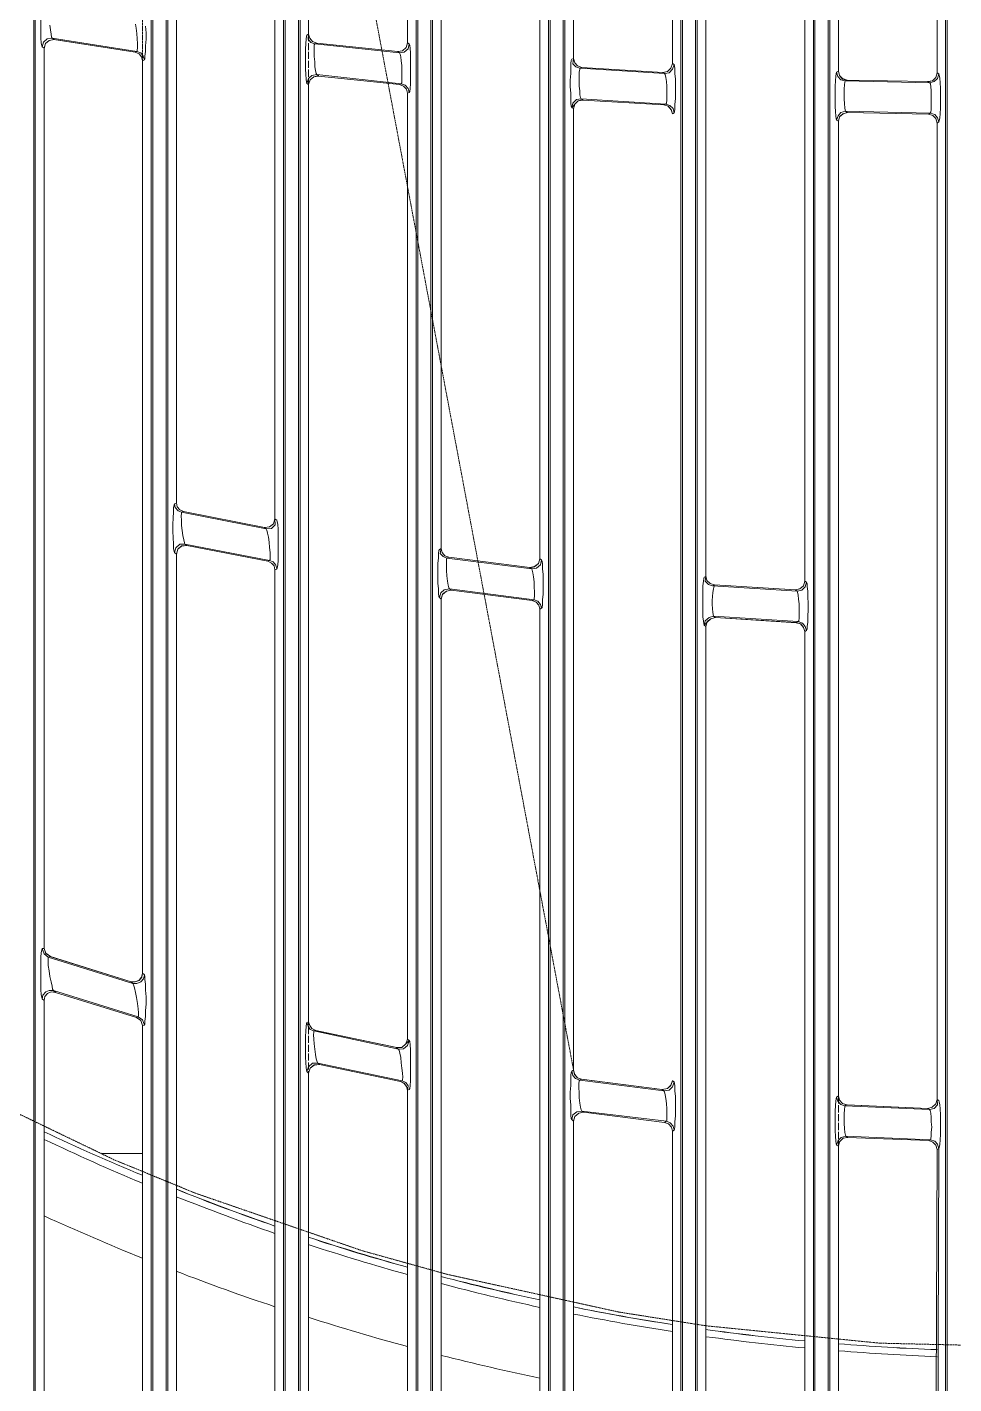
# Model space of a CAD drawing. Header units: millimetres. Extents: x 90740 to 167944, y -39332 to 25855.
# Drawn here: x 137981.1 to 138190.1, y 11564.2 to 11870.3 of the extents above; entities that cross this region are included whole.
import ezdxf

# ---------------------------------------------------------------- set-up
doc = ezdxf.new("R2010")
doc.units = ezdxf.units.MM
doc.linetypes.add('PDF_IMPORT', pattern=[1, 0.8, -0.2])
doc.layers.add('PDF4_Geometry', color=7, linetype='Continuous')

# ---------------------------------------------------------------- blocks, each defined once
blk = doc.blocks.new('200-A_10 bis 12')
at = {"layer": 'PDF4_Geometry', "lineweight": 13}
for p, q in [((6500.36, 3273.81), (6500.36, 2336.02)), ((6515.28, 2336.02), (6515.28, 3273.81)), ((6530.2, 2336.02), (6530.2, 2751.83)), ((6545.14, 2336.02), (6545.14, 2734)), ((6560.06, 2336.02), (6560.06, 2722.54)), ((6574.98, 2336.02), (6574.98, 2714.91)), ((6589.95, 2336.02), (6589.95, 2710.2)), ((6603.38, 2336.02), (6603.38, 2708.09))]:
    blk.add_line(p, q, dxfattribs=at)
for points in [[(6513.79, 3273.81), (6513.79, 2336.02), (6513.66, 2336.09), (6513.59, 2336.22)], [(6500.52, 3273.61), (6500.52, 2336.22)], [(6513.59, 3273.61), (6513.59, 2336.22), (6513.33, 2336.07), (6513.33, 2503.32)], [(6515.48, 2336.22), (6515.48, 3273.61)], [(6528.07, 2495.63), (6528.25, 2495.63), (6528.25, 2336.07), (6528.51, 2336.22), (6528.51, 2754.16), (6528.11, 2754.94), (6528.11, 2755.16), (6528.07, 2755.54), (6528.07, 2756.71), (6528.05, 2757.45), (6528.18, 2758.11), (6528.07, 2758.04), (6528, 2757.98), (6528.18, 2757.67), (6528.31, 2757.45), (6528.38, 2757.38)], [(6528.71, 2754.16), (6528.71, 2336.02), (6528.58, 2336.09), (6528.51, 2336.22)], [(6531.35, 2752.36), (6531.35, 2696.32), (6531.16, 2696.21), (6531.11, 2696.08), (6531.09, 2695.74), (6531.04, 2695.26), (6531.02, 2694.61), (6531.02, 2692.41), (6531.04, 2691.77), (6531.09, 2691.24), (6531.11, 2690.9), (6531.16, 2690.77), (6531.35, 2690.64)], [(6530.4, 2336.22), (6530.4, 2751.83), (6530.2, 2751.83)], [(6516.44, 2643.41), (6516.44, 2747.28), (6516.57, 2747.81), (6516.97, 2748.19), (6517.52, 2748.28)], [(6516.97, 2748.19), (6517.48, 2748.28), (6526.65, 2747.68), (6527.09, 2747.54), (6527.43, 2747.17), (6527.56, 2746.7), (6527.56, 2641.64), (6527.4, 2641.08), (6526.96, 2640.75), (6526.38, 2640.68), (6517.23, 2642.48)], [(6542.5, 2738.42), (6542.5, 2695.35), (6542.52, 2695.35), (6542.52, 2738.42)], [(6543.68, 2735.44), (6543.68, 2336.02), (6543.54, 2336.09), (6543.48, 2336.22)], [(6545.34, 2336.22), (6545.34, 2734), (6545.14, 2734)], [(6546.32, 2734.67), (6546.32, 2638.31), (6546.12, 2638.2), (6546.05, 2638.06), (6546.01, 2637.73), (6545.99, 2637.26), (6545.94, 2636.6), (6545.94, 2634.4), (6545.99, 2633.73), (6546.01, 2633.22), (6546.05, 2632.89), (6546.12, 2632.76), (6546.32, 2632.58), (6546.32, 2522.79), (6546.25, 2522.65), (6546.21, 2522.28), (6546.19, 2521.9), (6546.25, 2521.83), (6546.39, 2521.81), (6546.39, 2522.14), (6546.41, 2522.48), (6546.45, 2522.61), (6546.34, 2522.68), (6546.32, 2522.79)], [(6557.42, 2637.13), (6557.42, 2725.78)], [(6558.6, 2723.48), (6558.6, 2336.02), (6558.46, 2336.09), (6558.4, 2336.22)], [(6561.24, 2723.3), (6561.24, 2693.57), (6561.04, 2693.48), (6560.97, 2693.35), (6560.93, 2693.01), (6560.91, 2692.5), (6560.91, 2691.88), (6560.86, 2691.13), (6560.86, 2690.39), (6560.91, 2689.66), (6560.91, 2689), (6560.93, 2688.53), (6560.97, 2688.2), (6561.04, 2688.02), (6561.24, 2687.93)], [(6560.26, 2336.22), (6560.26, 2722.63)], [(6572.38, 2717.41), (6572.38, 2693.01), (6572.58, 2692.88), (6572.61, 2692.75), (6572.65, 2692.41), (6572.67, 2691.9), (6572.72, 2691.24), (6572.72, 2689.06), (6572.67, 2688.4), (6572.65, 2687.89), (6572.61, 2687.55), (6572.58, 2687.46), (6572.38, 2687.35)], [(6573.52, 2715.48), (6573.52, 2336.02), (6573.38, 2336.09), (6573.32, 2336.22)], [(6588.28, 2710.53), (6588.28, 2336.22)], [(6576.16, 2715.77), (6576.16, 2635.15), (6575.96, 2635.07), (6575.94, 2634.93), (6575.89, 2634.62), (6575.83, 2634.09), (6575.83, 2630.6), (6575.89, 2630.11), (6575.94, 2629.78), (6575.96, 2629.65), (6576.16, 2629.51), (6576.16, 2517.53)], [(6575.18, 2336.22), (6575.18, 2715.02)], [(6587.3, 2712.13), (6587.3, 2634.62), (6587.5, 2634.49), (6587.57, 2634.36), (6587.57, 2634.02), (6587.64, 2633.49), (6587.64, 2632.85), (6587.68, 2632.11), (6587.68, 2631.38), (6587.64, 2630.65), (6587.64, 2630), (6587.57, 2629.51), (6587.57, 2629.18), (6587.5, 2629.05), (6587.3, 2628.94)], [(6591.1, 2711.22), (6591.1, 2692.15), (6590.9, 2692.04), (6590.86, 2691.9), (6590.81, 2691.57), (6590.79, 2691.04), (6590.75, 2690.44), (6590.72, 2689.71), (6590.72, 2688.93), (6590.75, 2688.2), (6590.79, 2687.55), (6590.81, 2687.09), (6590.86, 2686.75), (6590.9, 2686.62), (6591.1, 2686.49), (6591.1, 2576.54)], [(6588.46, 2710.53), (6588.46, 2336.02), (6588.33, 2336.09), (6588.28, 2336.22)], [(6590.15, 2336.22), (6590.15, 2710.2), (6589.95, 2710.2)], [(6602.22, 2709.49), (6602.22, 2691.95)], [(6501.14, 2698.76), (6501.14, 2696.52), (6501.16, 2695.88), (6501.2, 2695.35), (6501.27, 2695.01), (6501.29, 2694.88), (6501.47, 2695.41), (6501.87, 2695.79), (6502.45, 2695.88), (6502.38, 2695.99), (6502.31, 2696.32), (6502.25, 2696.79), (6502.18, 2697.32)], [(6512.84, 2693.41), (6512.71, 2693.84), (6512.44, 2694.21), (6511.99, 2694.37), (6512.04, 2694.48), (6512.06, 2694.81), (6512.06, 2695.26), (6512.04, 2695.81), (6511.97, 2696.41), (6511.91, 2696.99), (6511.84, 2697.45)], [(6512.97, 2697.21), (6513.02, 2696.48), (6513.02, 2695.74), (6512.97, 2695.01), (6512.95, 2694.35), (6512.9, 2693.84), (6512.88, 2693.5), (6512.84, 2693.41), (6512.64, 2693.3), (6512.64, 2590.39), (6512.84, 2590.19), (6512.88, 2590.06), (6512.9, 2589.68), (6512.95, 2589.15), (6512.97, 2588.48), (6513.02, 2587.71), (6513.02, 2586.91), (6512.97, 2586.18), (6512.95, 2585.51), (6512.9, 2584.98), (6512.88, 2584.64), (6512.84, 2584.53), (6512.64, 2584.47), (6512.64, 2532.78)], [(6501.52, 2593.19), (6501.71, 2592.59), (6502.23, 2592.26), (6501.71, 2592.64), (6501.52, 2593.19), (6501.52, 2694.75), (6501.67, 2695.28), (6502.09, 2695.61), (6502.65, 2695.72), (6502.11, 2695.61), (6501.67, 2695.28), (6501.52, 2694.72)], [(6502.63, 2695.72), (6511.79, 2694.28), (6512.24, 2694.1), (6512.51, 2693.75), (6512.64, 2693.3)], [(6531.16, 2690.77), (6531.33, 2691.3), (6531.73, 2691.66), (6532.27, 2691.77), (6532.2, 2691.9), (6532.13, 2692.21), (6532.07, 2692.64), (6532.04, 2693.21), (6532, 2693.81), (6531.98, 2694.35), (6532, 2694.81), (6532, 2695.12), (6532.07, 2695.21), (6531.6, 2695.39), (6531.29, 2695.74), (6531.35, 2696.32)], [(6532.27, 2695.32), (6531.8, 2695.48), (6531.49, 2695.86), (6531.35, 2696.32)], [(6541.41, 2694.35), (6541.95, 2694.43), (6542.37, 2694.81), (6542.5, 2695.35)], [(6541.61, 2690.64), (6542.06, 2690.46), (6542.39, 2690.13), (6542.52, 2689.66), (6542.7, 2689.73), (6542.77, 2689.86), (6542.79, 2690.19), (6542.83, 2690.7), (6542.83, 2691.33), (6542.86, 2692.08), (6542.86, 2692.84), (6542.83, 2693.55), (6542.83, 2694.21), (6542.79, 2694.72), (6542.77, 2695.08), (6542.7, 2695.21), (6542.52, 2695.35), (6542.37, 2694.81)], [(6501.52, 2694.75), (6501.29, 2694.88)], [(6542.7, 2689.73), (6542.59, 2690.19), (6542.26, 2690.57), (6541.81, 2690.73), (6541.88, 2690.84), (6541.88, 2692.17), (6541.86, 2692.77), (6541.81, 2693.3), (6541.75, 2693.75), (6541.68, 2694.08), (6541.61, 2694.21), (6542.12, 2694.28), (6542.57, 2694.68), (6542.7, 2695.21)], [(6561.37, 2688.42), (6561.04, 2688.02), (6561.17, 2688.55), (6561.55, 2688.93), (6562.08, 2689.02), (6562.02, 2689.17), (6561.95, 2689.46), (6561.93, 2689.93), (6561.88, 2690.46), (6561.88, 2692.04), (6561.93, 2692.37), (6561.95, 2692.48), (6561.48, 2692.64), (6561.17, 2692.97), (6561.24, 2693.57)], [(6562.15, 2692.57), (6561.68, 2692.75), (6561.37, 2693.1), (6561.24, 2693.57)], [(6572.38, 2693.01), (6572.21, 2692.5), (6571.83, 2692.1), (6571.3, 2692.01)], [(6572.58, 2687.46), (6572.45, 2687.93), (6572.1, 2688.26), (6571.63, 2688.42), (6571.7, 2688.55), (6571.74, 2688.86), (6571.76, 2689.31), (6571.76, 2689.86), (6571.74, 2690.44), (6571.7, 2690.97), (6571.63, 2691.44), (6571.56, 2691.77), (6571.5, 2691.88), (6572.03, 2691.97), (6572.41, 2692.37), (6572.58, 2692.88)], [(6531.35, 2690.64), (6531.53, 2691.17), (6531.93, 2691.5), (6532.47, 2691.59), (6541.61, 2690.64)], [(6531.93, 2691.5), (6532.47, 2691.64)], [(6541.61, 2690.64), (6541.81, 2690.73), (6532.27, 2691.77), (6532.47, 2691.64), (6532.47, 2691.59)], [(6590.9, 2692.04), (6591.03, 2691.53), (6591.37, 2691.17), (6591.88, 2691.04), (6591.83, 2690.9), (6591.77, 2690.59), (6591.75, 2690.17), (6591.75, 2689.02), (6591.77, 2688.46), (6591.81, 2688.02), (6591.88, 2687.73), (6591.9, 2687.62), (6591.39, 2687.49), (6591.06, 2687.09), (6590.9, 2686.62)], [(6591.23, 2691.64), (6591.57, 2691.26), (6592.08, 2691.13), (6591.57, 2691.3), (6591.23, 2691.64), (6591.1, 2692.15)], [(6602.42, 2686.42), (6602.29, 2686.89), (6601.96, 2687.26), (6601.45, 2687.42), (6591.9, 2687.62), (6592.1, 2687.49), (6592.14, 2687.49), (6601.25, 2687.29), (6601.45, 2687.42), (6601.51, 2687.53), (6601.56, 2687.82), (6601.58, 2688.26), (6601.58, 2689.97), (6601.51, 2690.39), (6601.49, 2690.7), (6601.43, 2690.84), (6601.91, 2690.97), (6602.29, 2691.3), (6602.42, 2691.84)], [(6602.22, 2691.97), (6602.09, 2691.44), (6601.71, 2691.06), (6601.2, 2690.97)], [(6601.2, 2690.93), (6601.71, 2691.06)], [(6602.09, 2691.44), (6602.22, 2691.95), (6602.42, 2691.84), (6602.47, 2691.7), (6602.54, 2691.37), (6602.56, 2690.84), (6602.6, 2690.24), (6602.6, 2688), (6602.56, 2687.35), (6602.54, 2686.89), (6602.47, 2686.55), (6602.42, 2686.42), (6602.22, 2686.29)], [(6532.18, 2583.93), (6531.73, 2584.13), (6531.49, 2584.47), (6531.35, 2584.91), (6531.35, 2690.64)], [(6542.5, 2689.66), (6542.39, 2690.13)], [(6561.24, 2687.89), (6561.37, 2688.42), (6561.75, 2688.8), (6562.28, 2688.88)], [(6562.13, 2578.43), (6561.68, 2578.58), (6561.35, 2578.96), (6561.24, 2579.43), (6561.24, 2687.93)], [(6562.28, 2688.93), (6561.75, 2688.8)], [(6571.43, 2688.33), (6571.9, 2688.2), (6572.25, 2687.82), (6572.38, 2687.35), (6572.25, 2687.8), (6571.9, 2688.2)], [(6591.1, 2686.49), (6591.23, 2687), (6591.61, 2687.35), (6592.1, 2687.49), (6601.25, 2687.29)], [(6591.23, 2687), (6591.63, 2687.35), (6592.14, 2687.49)], [(6601.25, 2687.29), (6601.76, 2687.15)], [(6602.09, 2686.8), (6601.76, 2687.15)], [(6602.09, 2686.8), (6602.22, 2686.29)], [(6602.22, 2576.14), (6602.22, 2686.29)], [(6516.44, 2643.41), (6516.24, 2643.35), (6516.19, 2643.21), (6516.12, 2642.88), (6516.12, 2642.41), (6516.1, 2641.75), (6516.06, 2641.02), (6516.06, 2640.24), (6516.1, 2639.51), (6516.12, 2638.84), (6516.12, 2638.31), (6516.19, 2637.97), (6516.24, 2637.84), (6516.44, 2637.66), (6516.44, 2531.4)], [(6516.24, 2643.35), (6516.32, 2642.93), (6516.63, 2642.55), (6517.03, 2642.39), (6517.01, 2642.28), (6516.97, 2641.95), (6517.01, 2641.48), (6517.03, 2640.9), (6517.1, 2640.31), (6517.17, 2639.75), (6517.28, 2639.28), (6517.35, 2638.93), (6517.41, 2638.8), (6516.83, 2638.77), (6516.39, 2638.37), (6516.24, 2637.84)], [(6516.83, 2642.66), (6516.52, 2643.01), (6516.44, 2643.46), (6516.52, 2642.99), (6516.83, 2642.66), (6517.23, 2642.46)], [(6527.78, 2635.95), (6527.67, 2636.4), (6527.36, 2636.78), (6526.96, 2636.93), (6527.03, 2637.06), (6527.03, 2637.84), (6526.96, 2638.4), (6526.89, 2639), (6526.83, 2639.57), (6526.71, 2640.04), (6526.65, 2640.37), (6526.58, 2640.51), (6527.16, 2640.55), (6527.6, 2640.95), (6527.56, 2641.64)], [(6527.56, 2641.64), (6527.78, 2641.48), (6527.8, 2641.35), (6527.87, 2641.02), (6527.91, 2640.48), (6527.91, 2639.84), (6527.94, 2639.11), (6527.94, 2638.31), (6527.91, 2637.6), (6527.91, 2636.93), (6527.87, 2636.44), (6527.8, 2636.09), (6527.78, 2635.95), (6527.56, 2635.89), (6527.56, 2527.89)], [(6516.44, 2637.66), (6516.59, 2638.24), (6517.03, 2638.6), (6517.61, 2638.64)], [(6517.61, 2638.64), (6517.03, 2638.57), (6516.59, 2638.24)], [(6546.12, 2632.76), (6546.25, 2633.29), (6546.65, 2633.62), (6547.23, 2633.73), (6547.16, 2633.87), (6547.1, 2634.16), (6547.03, 2634.62), (6546.96, 2635.2), (6546.9, 2635.8), (6546.9, 2636.8), (6546.92, 2637.11), (6546.96, 2637.2), (6546.52, 2637.4), (6546.21, 2637.73), (6546.32, 2638.31), (6546.41, 2637.84), (6546.72, 2637.46), (6547.16, 2637.33)], [(6547.16, 2637.31), (6546.72, 2637.46)], [(6557.42, 2637.13), (6557.29, 2636.6), (6556.84, 2636.22), (6556.33, 2636.13)], [(6526.76, 2636.86), (6527.16, 2636.66), (6527.47, 2636.33), (6527.56, 2635.89)], [(6556.31, 2636.15), (6556.84, 2636.26), (6557.29, 2636.6)], [(6557.62, 2631.56), (6557.51, 2631.98), (6557.22, 2632.36), (6556.78, 2632.51), (6556.8, 2632.62), (6556.84, 2632.96), (6556.84, 2633.38), (6556.8, 2633.96), (6556.78, 2634.55), (6556.71, 2635.09), (6556.64, 2635.55), (6556.58, 2635.86), (6556.53, 2636), (6557.04, 2636.09), (6557.49, 2636.46), (6557.62, 2637)], [(6576.91, 2634.09), (6576.45, 2634.22), (6576.07, 2634.6), (6576.16, 2635.2), (6576.27, 2634.69), (6576.65, 2634.36), (6577.11, 2634.2), (6586.26, 2633.62), (6586.77, 2633.73)], [(6587.3, 2634.62), (6587.17, 2634.09), (6586.77, 2633.73), (6586.22, 2633.62)], [(6587.5, 2629.05), (6587.37, 2629.51), (6587.04, 2629.87), (6586.55, 2630.05), (6586.62, 2630.14), (6586.66, 2630.45), (6586.66, 2632.05), (6586.59, 2632.58), (6586.55, 2633.05), (6586.48, 2633.36), (6586.46, 2633.49), (6586.97, 2633.6), (6587.37, 2633.96), (6587.5, 2634.49)], [(6546.9, 2633.49), (6546.45, 2633.16), (6546.32, 2632.58), (6546.45, 2633.11), (6546.9, 2633.49), (6547.43, 2633.6)], [(6556.58, 2632.42), (6557.02, 2632.25), (6557.31, 2631.91), (6557.42, 2631.45)], [(6576.16, 2629.51), (6576.31, 2630.05), (6576.71, 2630.38), (6577.22, 2630.51), (6586.35, 2629.94), (6586.86, 2629.78), (6587.17, 2629.4), (6587.3, 2628.94)], [(6587.17, 2629.4), (6586.84, 2629.78), (6586.35, 2629.91)], [(6587.17, 2515.42), (6587.17, 2515.86), (6587.1, 2516.13), (6587.1, 2516.19), (6587.24, 2516.26), (6587.3, 2516.39), (6587.3, 2628.94)], [(6501.52, 2587.31), (6501.29, 2587.49), (6501.27, 2587.64), (6501.2, 2587.97), (6501.16, 2588.51), (6501.14, 2589.22), (6501.14, 2591.53), (6501.16, 2592.19), (6501.2, 2592.7), (6501.27, 2593.04), (6501.29, 2593.17), (6501.52, 2593.19)], [(6501.29, 2593.17), (6501.52, 2592.57), (6501.98, 2592.19), (6501.98, 2591.75), (6502, 2591.26), (6502.09, 2590.66), (6502.18, 2590.02), (6502.31, 2589.42), (6502.43, 2588.91), (6502.49, 2588.57), (6502.58, 2588.42), (6502.11, 2588.44), (6501.71, 2588.28), (6501.4, 2587.91), (6501.29, 2587.49)], [(6511.35, 2589.42), (6511.79, 2589.4), (6512.24, 2589.55), (6512.55, 2589.93), (6512.64, 2590.39), (6512.51, 2589.95), (6512.24, 2589.6), (6511.79, 2589.42), (6511.35, 2589.42), (6502.18, 2592.26)], [(6512.84, 2584.53), (6512.64, 2585.11), (6512.13, 2585.47), (6512.17, 2585.58), (6512.17, 2585.91), (6512.13, 2586.38), (6512.06, 2586.98), (6511.93, 2587.64), (6511.84, 2588.22), (6511.73, 2588.75), (6511.62, 2589.08), (6511.53, 2589.22), (6511.99, 2589.22), (6512.44, 2589.4), (6512.75, 2589.75), (6512.84, 2590.19)], [(6501.91, 2588.09), (6502.31, 2588.28), (6502.8, 2588.22)], [(6502.31, 2588.28), (6502.8, 2588.24)], [(6501.52, 2587.29), (6501.6, 2587.75)], [(6511.93, 2585.4), (6512.44, 2585.04), (6512.64, 2584.47)], [(6531.35, 2584.91), (6531.16, 2584.84), (6531.11, 2584.71), (6531.09, 2584.38), (6531.04, 2583.87), (6531.02, 2583.2), (6531.02, 2580.96), (6531.04, 2580.29), (6531.09, 2579.76), (6531.11, 2579.43), (6531.16, 2579.29), (6531.35, 2579.12), (6531.35, 2526.65)], [(6531.16, 2584.84), (6531.29, 2584.4), (6531.55, 2584.04), (6531.93, 2583.87), (6531.93, 2583.73), (6531.91, 2583.42), (6531.93, 2582.96), (6531.98, 2582.4), (6532.04, 2581.8), (6532.13, 2581.22), (6532.2, 2580.71), (6532.31, 2580.38), (6532.38, 2580.25), (6531.8, 2580.23), (6531.35, 2579.83), (6531.16, 2579.29)], [(6541.3, 2582), (6532.13, 2583.93)], [(6541.28, 2581.96), (6541.88, 2582.02), (6542.32, 2582.4), (6542.52, 2582.93), (6542.7, 2582.8), (6542.77, 2582.67), (6542.79, 2582.29), (6542.83, 2581.76), (6542.83, 2581.14), (6542.86, 2580.36), (6542.86, 2579.58), (6542.83, 2578.85), (6542.83, 2578.23), (6542.79, 2577.72), (6542.77, 2577.38), (6542.7, 2577.25), (6542.52, 2577.18), (6542.39, 2577.61), (6542.12, 2577.98), (6541.72, 2578.16)], [(6541.28, 2582), (6541.88, 2582.02)], [(6542.32, 2582.4), (6542.7, 2582.8), (6542.52, 2582.22), (6542.06, 2581.87), (6541.48, 2581.82), (6541.55, 2581.69), (6541.66, 2581.36), (6541.75, 2580.89), (6541.81, 2580.29), (6541.88, 2579.69), (6541.95, 2579.12), (6541.99, 2578.65), (6541.95, 2578.36), (6541.92, 2578.23), (6542.32, 2578.05), (6542.59, 2577.67), (6542.5, 2577.18), (6542.39, 2577.61), (6542.12, 2577.94), (6541.72, 2578.16)], [(6531.35, 2579.12), (6531.55, 2579.69), (6532, 2580.03), (6532.58, 2580.09)], [(6532.58, 2580.09), (6532, 2580.05), (6531.55, 2579.69)], [(6561.24, 2579.43), (6561.04, 2579.32), (6560.97, 2579.18), (6560.93, 2578.85), (6560.91, 2578.38), (6560.91, 2577.72), (6560.86, 2576.98), (6560.86, 2576.25), (6560.91, 2575.52), (6560.91, 2574.83), (6560.93, 2574.34), (6560.97, 2574.01), (6561.04, 2573.88), (6561.24, 2573.7)], [(6561.04, 2579.32), (6561.15, 2578.85), (6561.44, 2578.52), (6561.93, 2578.32), (6561.86, 2578.23), (6561.82, 2577.92), (6561.82, 2577.45), (6561.86, 2576.92), (6561.88, 2576.32), (6561.95, 2575.74), (6562.02, 2575.27), (6562.08, 2574.96), (6562.15, 2574.83), (6561.62, 2574.74), (6561.17, 2574.41), (6561.04, 2573.88)], [(6561.24, 2579.43), (6561.37, 2578.96), (6561.68, 2578.58)], [(6572.38, 2578.25), (6572.21, 2577.72), (6571.81, 2577.38), (6571.23, 2577.27), (6562.08, 2578.45)], [(6572.58, 2572.68), (6572.47, 2573.14), (6572.14, 2573.5), (6571.7, 2573.68), (6571.76, 2573.76), (6571.76, 2575.07), (6571.7, 2575.67), (6571.63, 2576.25), (6571.56, 2576.67), (6571.5, 2577.01), (6571.43, 2577.12), (6572.01, 2577.21), (6572.41, 2577.58), (6572.58, 2578.12)], [(6571.81, 2577.38), (6572.21, 2577.74), (6572.38, 2578.29)], [(6572.38, 2578.25), (6572.38, 2578.25), (6572.58, 2578.12), (6572.61, 2577.98), (6572.65, 2577.65), (6572.67, 2577.12), (6572.72, 2576.47), (6572.72, 2574.28), (6572.67, 2573.63), (6572.65, 2573.1), (6572.61, 2572.81), (6572.58, 2572.68), (6572.38, 2572.57), (6572.38, 2518.06), (6572.41, 2517.99), (6572.45, 2517.66), (6572.47, 2517.19), (6572.58, 2514.15), (6572.67, 2511.04), (6572.78, 2507.73), (6572.85, 2504.32), (6572.96, 2500.14), (6572.98, 2495.86), (6573.05, 2491.37)], [(6602.22, 2515.55), (6602.42, 2570.59), (6602.29, 2571.1), (6601.96, 2571.43), (6601.49, 2571.59), (6601.51, 2571.7), (6601.58, 2572.03), (6601.58, 2572.45), (6601.63, 2573.03), (6601.58, 2573.61), (6601.56, 2574.14), (6601.51, 2574.61), (6601.45, 2574.9), (6601.38, 2575.01), (6601.91, 2575.14), (6602.29, 2575.52), (6602.22, 2576.14), (6602.09, 2575.65)], [(6591.1, 2576.54), (6590.9, 2576.41), (6590.86, 2576.27), (6590.81, 2575.94), (6590.79, 2575.47), (6590.75, 2574.81), (6590.72, 2574.08), (6590.72, 2573.34), (6590.75, 2572.63), (6590.79, 2571.97), (6590.81, 2571.46), (6590.86, 2571.12), (6590.9, 2570.99), (6591.1, 2570.86)], [(6590.9, 2576.41), (6591.03, 2575.94), (6591.37, 2575.59), (6591.83, 2575.41), (6591.81, 2575.32), (6591.77, 2575.01), (6591.75, 2574.54), (6591.75, 2573.43), (6591.77, 2572.88), (6591.83, 2572.43), (6591.9, 2572.1), (6591.95, 2571.99), (6591.43, 2571.86), (6591.06, 2571.5), (6590.9, 2570.99)], [(6592.08, 2575.54), (6591.57, 2575.67), (6591.23, 2576.05), (6591.1, 2576.54)], [(6562.35, 2574.7), (6561.82, 2574.61), (6561.37, 2574.23)], [(6601.18, 2575.14), (6592.03, 2575.54), (6591.57, 2575.67)], [(6601.18, 2575.14), (6601.69, 2575.27), (6602.09, 2575.65)], [(6571.94, 2573.41), (6571.5, 2573.56)], [(6571.94, 2573.41), (6572.27, 2573.03)], [(6572.38, 2572.57), (6572.27, 2573.03)], [(6592.14, 2571.86), (6591.63, 2571.77), (6591.23, 2571.37), (6591.1, 2570.86)], [(6601.29, 2571.5), (6601.76, 2571.32), (6602.09, 2570.99), (6602.22, 2570.5)], [(6512.64, 2570.06), (6508.04, 2570.06)]]:
    blk.add_lwpolyline(points, dxfattribs=at)
at = {"layer": 'PDF4_Geometry', "linetype": 'PDF_IMPORT', "lineweight": 13, "ltscale": 0.191536}
blk.add_lwpolyline([(6512.64, 2590.39), (6512.64, 2801.12), (6527.56, 3081.96)], dxfattribs=at)
at = {"layer": 'PDF4_Geometry', "linetype": 'PDF_IMPORT', "lineweight": 13, "ltscale": 0.011221}
blk.add_lwpolyline([(6561.24, 2579.43), (6527.56, 2758.69)], dxfattribs=at)
at = {"layer": 'PDF4_Geometry', "lineweight": 13}
for points in [[(6542.97, 2491.95), (6543.17, 2491.95), (6543.17, 2336.07), (6543.48, 2336.22), (6543.48, 2735.44), (6543.03, 2735.91), (6543.03, 2736.11), (6543.01, 2736.38), (6542.97, 2736.91), (6542.97, 2737.91, -0.054205), (6530.71, 2753.43), (6530.71, 2753.4), (6530.78, 2752.36), (6530.78, 2751.83), (6530.82, 2751.56), (6530.78, 2751.45), (6530.78, 2751.43, 0.004746), (6528.65, 2754.69)], [(6558.4, 2336.22), (6558.4, 2723.48), (6558, 2723.81), (6557.95, 2723.94), (6557.93, 2724.21), (6557.93, 2725.45, -0.04182), (6545.81, 2735.31), (6545.81, 2733.91), (6545.79, 2733.78), (6545.74, 2733.73), (6545.34, 2734), (6545.3, 2734.11), (6545.28, 2734.18), (6545.23, 2734.13)], [(6573.05, 2491.37), (6573.05, 2336.07), (6573.32, 2336.22), (6573.32, 2715.48), (6572.92, 2715.75), (6572.9, 2715.88), (6572.85, 2716.22), (6572.85, 2717.19, -0.039475), (6560.53, 2723.81)], [(6590.48, 2711.6, 0.035932), (6602.71, 2709.42), (6602.71, 2709.4), (6602.74, 2709), (6602.74, 2708.36), (6602.78, 2708.22), (6602.8, 2708.18), (6603.18, 2708.09), (6603.18, 2336.22), (6602.94, 2336.07), (6602.94, 2484.67), (6602.74, 2484.67)], [(6557.42, 2637.13), (6557.62, 2637), (6557.69, 2636.86), (6557.73, 2636.53), (6557.75, 2636), (6557.8, 2635.35), (6557.8, 2633.16), (6557.75, 2632.49), (6557.73, 2631.98), (6557.69, 2631.65), (6557.62, 2631.56), (6557.42, 2631.45), (6557.42, 2520.5, -0.010311), (6546.45, 2522.61)], [(6577.25, 2630.51), (6576.71, 2630.38), (6576.31, 2630), (6575.96, 2629.65), (6576.09, 2630.14), (6576.51, 2630.51), (6577.03, 2630.65, -0.107249), (6577.11, 2634.2), (6576.65, 2634.33), (6576.27, 2634.69), (6576.16, 2635.15)], [(6512.33, 2532.71, -0.009904), (6501.52, 2537.02), (6501.52, 2587.31), (6501.6, 2587.75), (6501.91, 2588.09)], [(6542.52, 2523.81), (6542.43, 2523.65), (6542.26, 2523.61), (6542.3, 2523.54), (6542.32, 2523.21), (6542.39, 2522.74), (6542.46, 2520.23), (6542.57, 2517.66), (6542.66, 2514.79), (6542.72, 2511.84), (6542.77, 2510.33), (6542.77, 2509.98), (6542.86, 2505.58), (6542.92, 2501.12), (6542.97, 2496.52), (6543.17, 2491.95, 0.012137), (6542.39, 2522.74), (6542.52, 2522.79), (6542.59, 2522.88), (6542.59, 2523.39), (6542.52, 2523.72), (6542.52, 2577.18), (6542.5, 2577.18), (6542.52, 2523.81)], [(6602.22, 2576.14), (6602.42, 2576.01), (6602.47, 2575.87), (6602.54, 2575.54), (6602.56, 2575.07), (6602.6, 2574.41), (6602.6, 2572.19), (6602.56, 2571.57), (6602.54, 2571.06), (6602.47, 2570.72), (6602.42, 2570.59), (6602.22, 2570.5), (6602.02, 2515.35, -0.011922), (6591.1, 2516.06), (6591.1, 2570.86)], [(6572.14, 2517.86, -0.007852), (6561.24, 2519.72), (6561.24, 2573.7), (6561.37, 2574.23)], [(6527.56, 2561.86, -0.01454), (6516.44, 2566.02, 0.009267), (6527.56, 2561.86)], [(6542.52, 2557.22, -0.016094), (6531.35, 2560.6, 0.011021), (6542.52, 2557.22)], [(6561.75, 2552.63, 0.012155), (6572.34, 2550.76, -0.012188), (6561.24, 2552.74)], [(6591.1, 2548.59, 0.011289), (6602.22, 2547.92, -0.012625), (6591.1, 2548.59)]]:
    blk.add_lwpolyline(points, format="xyb", dxfattribs=at)
for points in [[(6502.65, 2695.72), (6511.79, 2694.28), (6511.99, 2694.37), (6502.45, 2695.88)], [(6541.61, 2694.21), (6541.41, 2694.35), (6532.27, 2695.32), (6532.07, 2695.21)], [(6571.5, 2691.88), (6571.3, 2692.01), (6562.15, 2692.57), (6561.95, 2692.48)], [(6601.43, 2690.84), (6601.2, 2690.93), (6601.2, 2690.97), (6592.08, 2691.13), (6591.88, 2691.04)], [(6542.5, 2689.66), (6542.5, 2582.96), (6542.52, 2582.93), (6542.52, 2689.66)], [(6562.28, 2688.88), (6571.43, 2688.33), (6571.63, 2688.42), (6562.08, 2689.02), (6562.28, 2688.93)], [(6517.23, 2642.46), (6517.03, 2642.39), (6526.58, 2640.51), (6526.38, 2640.68)], [(6526.96, 2636.93), (6517.41, 2638.8), (6517.61, 2638.64), (6526.76, 2636.86)], [(6546.96, 2637.2), (6556.53, 2636), (6556.33, 2636.13), (6556.31, 2636.15), (6547.16, 2637.33), (6547.16, 2637.31)], [(6576.91, 2634.09), (6586.46, 2633.49), (6586.26, 2633.62), (6586.22, 2633.62), (6577.11, 2634.2)], [(6556.58, 2632.42), (6556.78, 2632.51), (6547.23, 2633.73), (6547.43, 2633.6)], [(6586.35, 2629.91), (6586.35, 2629.94), (6586.55, 2630.05), (6577.03, 2630.65), (6577.22, 2630.51), (6577.25, 2630.51)], [(6511.35, 2589.42), (6502.23, 2592.26), (6501.98, 2592.19), (6511.53, 2589.22)], [(6502.58, 2588.42), (6502.8, 2588.24), (6502.8, 2588.22), (6511.93, 2585.4), (6512.13, 2585.47)], [(6541.28, 2582), (6532.18, 2583.93), (6531.93, 2583.87), (6541.48, 2581.82), (6541.28, 2581.96)], [(6532.38, 2580.25), (6532.58, 2580.09), (6541.72, 2578.16), (6541.92, 2578.23)], [(6571.23, 2577.27), (6562.13, 2578.43), (6561.93, 2578.32), (6571.43, 2577.12)], [(6562.15, 2574.83), (6562.35, 2574.7), (6571.5, 2573.56), (6571.7, 2573.68)], [(6601.18, 2575.14), (6592.08, 2575.54), (6592.03, 2575.54), (6591.83, 2575.41), (6601.38, 2575.01)], [(6591.95, 2571.99), (6592.14, 2571.86), (6601.29, 2571.5), (6601.49, 2571.59)]]:
    blk.add_lwpolyline(points, close=True, dxfattribs=at)
at = {"layer": 'PDF4_Geometry', "linetype": 'PDF_IMPORT', "lineweight": 13}
for points in [[(6531.35, 2696.32), (6531.35, 2579.12)], [(6591.1, 2686.49), (6591.1, 2570.86)]]:
    blk.add_lwpolyline(points, dxfattribs=at)
at = {"layer": 'PDF4_Geometry', "linetype": 'PDF_IMPORT', "lineweight": 13, "ltscale": 0.016609}
for points in [[(6509.4, 2569.35), (6491.48, 2577.98), (6475.85, 2586.98)], [(6509.4, 2569.35), (6518.59, 2565.57), (6537.37, 2559.09), (6546.96, 2556.42)], [(6595.76, 2548.65), (6576.16, 2550.61), (6566.35, 2552.16), (6546.96, 2556.42)], [(6595.76, 2548.65), (6615.3, 2548.19)]]:
    blk.add_lwpolyline(points, dxfattribs=at)
at = {"layer": 'PDF4_Geometry', "lineweight": 13}
for points in [[(6501.52, 2572.5, 0.012911), (6512.62, 2567.59, -0.013457)], [(6546.27, 2556.18, 0.010024), (6557.42, 2553.54, -0.014198)], [(6576.16, 2550.19, 0.008705), (6587.26, 2548.9, -0.01218)]]:
    blk.add_lwpolyline(points, format="xyb", close=True, dxfattribs=at)
for centre, radius, start, end in [((6608.49, 2796.52), 249.02, 244.5646, 247.3616), ((6634, 2863.18), 320.36, 248.4702, 250.5938), ((6623.17, 2830.57), 293.92, 245.5547, 247.9105), ((6607.45, 2790.39), 242.85, 251.7511, 254.4938), ((6602.23, 2778.07), 237.36, 248.8108, 251.6641), ((6606.14, 2778.3), 230.81, 254.9779, 257.8135), ((6612.19, 2804.56), 265.6, 252.2917, 254.7939), ((6612.91, 2810.97), 264.14, 258.7191, 261.1746), ((6611.11, 2806.28), 259.26, 262.2616, 264.731), ((6614.61, 2816.91), 278.15, 255.7878, 258.1399), ((6611.62, 2796.54), 249.59, 265.2899, 267.843)]:
    blk.add_arc(centre, radius, start, end, dxfattribs=at)

msp = doc.modelspace()

# ---------------------------------------------------------------- block references
at = {"xscale": 2, "yscale": 2, "zscale": 2}
msp.add_blockref('200-A_10 bis 12', (124981.88, 6476.06, 0.84), dxfattribs=at)

doc.saveas('drawing.dxf')
